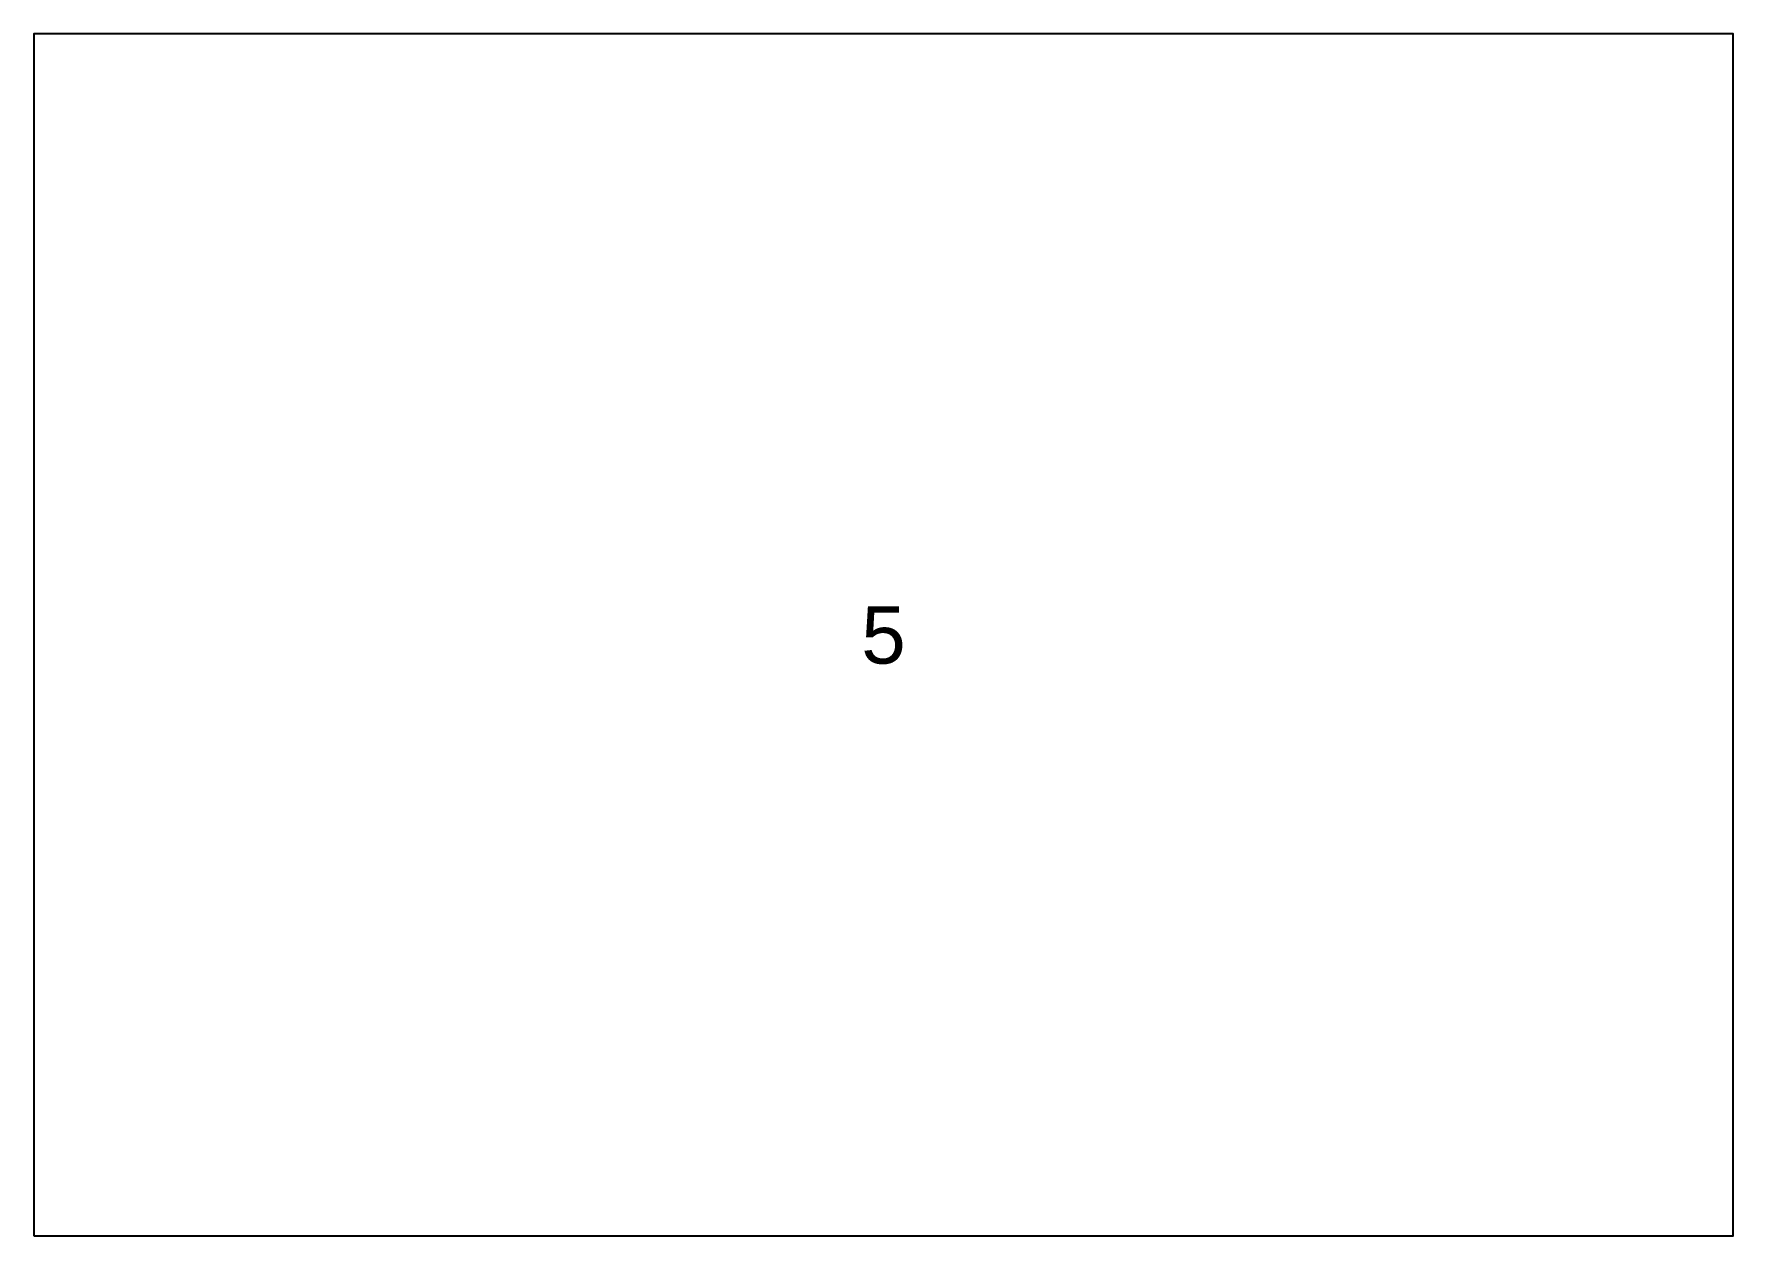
# Paper-space layout 'Page_05' of a CAD drawing. Header units: millimetres. Extents: x 0 to 297, y 1 to 211.
# The model-space entities are those that its viewports show. They can reach past a viewport. Long polylines and large blocks are cut down to what shows.
import ezdxf
from ezdxf.enums import TextEntityAlignment as Align

# ---------------------------------------------------------------- set-up
doc = ezdxf.new("R2010")
doc.units = ezdxf.units.MM
doc.layers.add('9_PAGES', color=8, linetype='Continuous')
doc.styles.get("Standard").update_dxf_attribs({"font": 'arial.ttf'})

msp = doc.modelspace()

# ---------------------------------------------------------------- linework, layer by layer
at = {"layer": '9_PAGES'}
msp.add_lwpolyline([(0, 920), (297, 920), (297, 1130), (0, 1130)], close=True, dxfattribs=at)

# ---------------------------------------------------------------- texts
msp.add_text('5', height=10, dxfattribs=at).set_placement((148.5, 1025), align=Align.MIDDLE_CENTER)

psp = doc.layouts.new('Page_05')

# ---------------------------------------------------------------- viewports
at = {"layer": '9_PAGES'}
psp.add_viewport(center=(148.5, 106), size=(297, 210), view_center_point=(148.5, 1025), view_height=210, dxfattribs=at)

doc.saveas('drawing.dxf')
